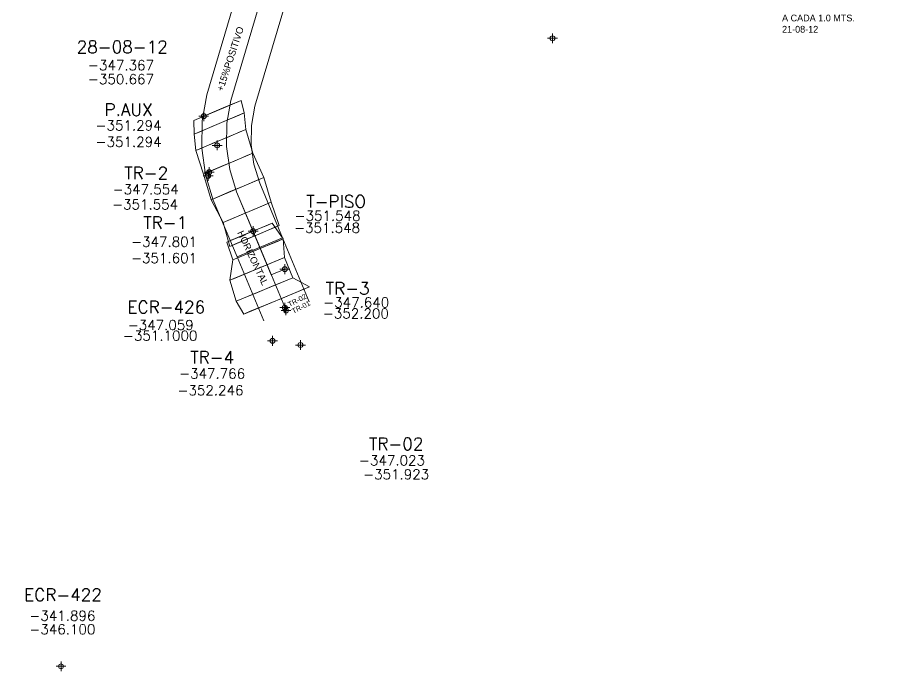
# Model space of a CAD drawing. Extents: x 0 to 99091, y -1812 to 13278.
# Drawn here: x 9455 to 9545, y 10061 to 10127.2 of the extents above; entities that cross this region are included whole.
import ezdxf
from ezdxf.enums import TextEntityAlignment as Align

# ---------------------------------------------------------------- set-up
doc = ezdxf.new("R2010")
doc.units = 0
doc.header["$MEASUREMENT"] = 0
doc.header["$PDMODE"] = 34
doc.header["$PDSIZE"] = 0.5
for name, color, linetype in [('abajo', 7, 'Continuous'), ('ACC-REB-4481-PROY', 7, 'Continuous'), ('arriba', 7, 'Continuous'), ('nom_dib', 7, 'Continuous'), ('R-370-9044-S-FIC', 86, 'Continuous'), ('R-440-9273-N-PROY', 232, 'Continuous'), ('sec', 7, 'Continuous')]:
    doc.layers.add(name, color=color, linetype=linetype)
doc.styles.add('ROMAND', font='ROMAND.SHX')
doc.styles.add('ROMANS', font='ROMANS.SHX', dxfattribs={"width": 2.5})

# ---------------------------------------------------------------- blocks, each defined once
blk = doc.blocks.new('F2')
at = {"lineweight": 0}
blk.add_point((0, 0), dxfattribs=at)
at = {"lineweight": 0, "style": 'ROMAND'}
for tag, height, p in [('NOMBRE', 1.25, (0.201, 6.617)), ('CIELO', 1, (0.136, 4.616)), ('PISO', 1, (0.136, 3.247))]:
    blk.add_attdef(tag, text='', height=height, dxfattribs=at).set_placement(p, align=Align.CENTER)
at = {"lineweight": 0, "style": 'ROMANS', "flags": 1}
for tag, p in [('MINA', (-0.074, -3.255)), ('LOCALIZACION', (-0.074, -4.928)), ('ESTRUCTURA', (-0.074, -6.618)), ('NIVEL', (-0.074, -8.29)), ('OBRA', (-0.074, -10.121)), ('FECHA', (-0.074, -11.793)), ('ATRAS', (-0.074, -13.483)), ('TOPOGRAFO', (2.675, -15.297))]:
    blk.add_attdef(tag, text='', height=1.25, dxfattribs=at).set_placement(p, align=Align.CENTER)

msp = doc.modelspace()

# ---------------------------------------------------------------- linework, layer by layer
at = {"color": 0, "linetype": 'Continuous', "lineweight": 0, "ltscale": 5, "elevation": -351.548, "flags": 128}
for points in [[(9480.681, 10101.122), (9477.16, 10109.54), (9476.468, 10111.79), (9476.135, 10114.12), (9476.17, 10116.48), (9476.574, 10118.79), (9479.828, 10129.71), (9479.866, 10129.84)], [(9482.042, 10101.69), (9480.681, 10101.122)]]:
    msp.add_lwpolyline(points, dxfattribs=at)
at = {"layer": 'abajo', "color": 0, "linetype": 'Continuous', "lineweight": 0, "ltscale": 5}
for points in [[(9477.613, 10118.789, -350.667), (9477.935, 10117.516, -350.752), (9478.097, 10115.851, -351.257), (9478.794, 10113.437, -351.621), (9479.936, 10110.995, -351.897), (9480.672, 10108.489, -351.968), (9481.46, 10106.114, -351.931)], [(9472.825, 10116.761, -350.667), (9472.87, 10115.372, -350.752), (9473.033, 10113.707, -351.257), (9473.821, 10111.331, -351.621), (9474.596, 10108.733, -351.897), (9475.791, 10106.422, -351.968), (9476.488, 10104.008, -351.931)], [(9480.782, 10106.356, -352.223), (9481.879, 10104.755, -352.358), (9482.013, 10102.864, -352.396), (9482.855, 10100.833, -352.42), (9484.538, 10099.907, -352.268)], [(9476.163, 10104.442, -352.223), (9476.798, 10102.649, -352.358), (9476.471, 10100.566, -352.396), (9477.128, 10098.458, -352.42), (9477.887, 10097.15, -352.268)]]:
    msp.add_polyline3d(points, dxfattribs=at)
at = {"layer": 'ACC-REB-4481-PROY', "color": 3, "linetype": 'Continuous', "lineweight": 0, "ltscale": 5, "flags": 128}
for points in [[(9479.916, 10096.467), (9477.207, 10102.956), (9474.807, 10108.688), (9474.021, 10111.242), (9473.632, 10113.961), (9473.673, 10116.715), (9474.136, 10119.364), (9477.432, 10130.424, -0.000047), (9477.432, 10130.424), (9492.252, 10180.124)], [(9484.53, 10098.393), (9481.82, 10104.883, 0.000238), (9481.819, 10104.885), (9479.513, 10110.392), (9478.915, 10112.338), (9478.638, 10114.279), (9478.667, 10116.245), (9479.012, 10118.216), (9482.224, 10128.996), (9497.044, 10178.696)]]:
    msp.add_lwpolyline(points, format="xyb", dxfattribs=at)
at = {"layer": 'ACC-REB-4481-PROY', "color": 1, "linetype": 'Continuous', "lineweight": 0, "ltscale": 5, "elevation": -346.95, "flags": 128}
msp.add_lwpolyline([(9482.223, 10097.43), (9479.513, 10103.92), (9477.16, 10109.54), (9476.468, 10111.79), (9476.135, 10114.12), (9476.17, 10116.48), (9476.574, 10118.79), (9479.828, 10129.71), (9494.648, 10179.41)], dxfattribs=at)
at = {"layer": 'ACC-REB-4481-PROY', "color": 3, "linetype": 'Continuous', "lineweight": 0, "ltscale": 5, "elevation": -346.95, "flags": 128}
msp.add_lwpolyline([(9481.819, 10104.885), (9477.207, 10102.955)], dxfattribs=at)
at = {"layer": 'arriba', "color": 0, "linetype": 'Continuous', "lineweight": 0, "ltscale": 5}
for points in [[(9477.613, 10118.789, -347.367), (9477.935, 10117.516, -347.052), (9478.097, 10115.851, -346.857), (9478.794, 10113.437, -346.721), (9479.936, 10110.995, -347.597), (9480.672, 10108.489, -347.568), (9481.46, 10106.114, -347.831)], [(9472.825, 10116.761, -347.367), (9472.87, 10115.372, -347.052), (9473.033, 10113.707, -346.857), (9473.821, 10111.331, -346.721), (9474.596, 10108.733, -347.597), (9475.791, 10106.422, -347.568), (9476.488, 10104.008, -347.831)], [(9480.782, 10106.356, -347.723), (9481.879, 10104.755, -347.758), (9482.013, 10102.864, -348.196), (9482.855, 10100.833, -347.82), (9484.538, 10099.907, -347.768)], [(9476.163, 10104.442, -347.723), (9476.798, 10102.649, -347.758), (9476.471, 10100.566, -348.196), (9477.128, 10098.458, -347.82), (9477.887, 10097.15, -347.768)]]:
    msp.add_polyline3d(points, dxfattribs=at)
at = {"layer": 'sec', "color": 0, "linetype": 'Continuous', "lineweight": 0, "ltscale": 5}
for points in [[(9472.825, 10116.761, -350.667), (9477.613, 10118.789, -350.667), (9477.613, 10118.789, -348.753), (9477.135, 10118.586, -347.783), (9475.818, 10118.029, -347.367), (9474.621, 10117.522, -347.367), (9473.304, 10116.964, -347.783), (9472.825, 10116.761, -348.753), (9472.825, 10116.761, -350.667)], [(9472.87, 10115.372, -350.752), (9477.935, 10117.516, -350.752), (9477.935, 10117.516, -348.606), (9477.429, 10117.302, -347.518), (9476.036, 10116.712, -347.052), (9474.77, 10116.176, -347.052), (9473.377, 10115.586, -347.518), (9472.87, 10115.372, -348.606), (9472.87, 10115.372, -350.752)], [(9473.033, 10113.707, -351.257), (9478.097, 10115.851, -351.257), (9478.097, 10115.851, -348.705), (9477.591, 10115.637, -347.411), (9476.198, 10115.047, -346.857), (9474.932, 10114.511, -346.857), (9473.539, 10113.921, -347.411), (9473.033, 10113.707, -348.705), (9473.033, 10113.707, -351.257)], [(9473.821, 10111.331, -351.621), (9478.794, 10113.437, -351.621), (9478.794, 10113.437, -348.779), (9478.296, 10113.227, -347.338), (9476.929, 10112.647, -346.721), (9475.686, 10112.121, -346.721), (9474.318, 10111.542, -347.338), (9473.821, 10111.331, -348.779), (9473.821, 10111.331, -351.621)], [(9474.596, 10108.733, -351.897), (9479.936, 10110.995, -351.897), (9479.936, 10110.995, -349.403), (9479.402, 10110.769, -348.139), (9477.934, 10110.147, -347.597), (9476.598, 10109.582, -347.597), (9475.13, 10108.96, -348.139), (9474.596, 10108.733, -349.403), (9474.596, 10108.733, -351.897)], [(9475.791, 10106.422, -351.968), (9480.672, 10108.489, -351.968), (9480.672, 10108.489, -349.416), (9480.184, 10108.282, -348.122), (9478.842, 10107.714, -347.568), (9477.622, 10107.197, -347.568), (9476.279, 10106.629, -348.122), (9475.791, 10106.422, -349.416), (9475.791, 10106.422, -351.968)], [(9476.163, 10104.442, -352.223), (9480.782, 10106.356, -352.223), (9480.782, 10106.356, -349.613), (9480.32, 10106.165, -348.29), (9479.05, 10105.638, -347.723), (9477.895, 10105.16, -347.723), (9476.625, 10104.633, -348.29), (9476.163, 10104.442, -349.613), (9476.163, 10104.442, -352.223)], [(9476.488, 10104.008, -351.931), (9481.46, 10106.114, -351.931), (9481.46, 10106.114, -349.553), (9480.963, 10105.903, -348.348), (9479.596, 10105.324, -347.831), (9478.353, 10104.798, -347.831), (9476.985, 10104.219, -348.348), (9476.488, 10104.008, -349.553), (9476.488, 10104.008, -351.931)], [(9476.798, 10102.649, -352.358), (9481.879, 10104.755, -352.358), (9481.879, 10104.755, -349.69), (9481.371, 10104.545, -348.337), (9479.973, 10103.966, -347.758), (9478.703, 10103.439, -347.758), (9477.306, 10102.86, -348.337), (9476.798, 10102.649, -349.69), (9476.798, 10102.649, -352.358)], [(9476.471, 10100.566, -352.396), (9482.013, 10102.864, -352.396), (9482.013, 10102.864, -349.96), (9481.459, 10102.634, -348.725), (9479.935, 10102.002, -348.196), (9478.549, 10101.428, -348.196), (9477.025, 10100.796, -348.725), (9476.471, 10100.566, -349.96), (9476.471, 10100.566, -352.396)], [(9477.128, 10098.458, -352.42), (9482.855, 10100.833, -352.42), (9482.855, 10100.833, -349.752), (9482.282, 10100.595, -348.399), (9480.707, 10099.942, -347.82), (9479.276, 10099.349, -347.82), (9477.701, 10098.696, -348.399), (9477.128, 10098.458, -349.752), (9477.128, 10098.458, -352.42)], [(9477.887, 10097.15, -352.268), (9484.538, 10099.907, -352.268), (9484.538, 10099.907, -349.658), (9483.873, 10099.632, -348.335), (9482.044, 10098.873, -347.768), (9480.381, 10098.184, -347.768), (9478.552, 10097.426, -348.335), (9477.887, 10097.15, -349.658), (9477.887, 10097.15, -352.268)]]:
    msp.add_polyline3d(points, dxfattribs=at)

# ---------------------------------------------------------------- block references
at = {"color": 0, "linetype": 'Continuous', "lineweight": 0, "ltscale": 5}
ref = msp.add_blockref('F2', (9478.842, 10105.552, -347.723), dxfattribs=at)
ref.add_attrib('NOMBRE', 'TOPE', dxfattribs={"lineweight": 0, "height": 1.25, "style": 'ROMAND'}).set_placement((9419.106, 10123.843, -347.723), align=Align.CENTER)
ref.add_attrib('CIELO', '-347.723', dxfattribs={"lineweight": 0, "height": 1, "style": 'ROMAND'}).set_placement((9419.178, 10122.136, -347.723), align=Align.CENTER)
ref.add_attrib('PISO', '-352.223', dxfattribs={"lineweight": 0, "height": 1, "style": 'ROMAND'}).set_placement((9418.829, 10120.159, -347.723), align=Align.CENTER)
ref = msp.add_blockref('F2', (9473.838, 10117.19, -347.367), dxfattribs=at)
ref.add_attrib('NOMBRE', '28-08-12', dxfattribs={"lineweight": 0, "height": 1.25, "style": 'ROMAND'}).set_placement((9465.584, 10123.588, -347.367), align=Align.CENTER)
ref.add_attrib('CIELO', '-347.367', dxfattribs={"lineweight": 0, "height": 1, "style": 'ROMAND'}).set_placement((9465.456, 10121.855, -347.367), align=Align.CENTER)
ref.add_attrib('PISO', '-350.667', dxfattribs={"lineweight": 0, "height": 1, "style": 'ROMAND'}).set_placement((9465.456, 10120.443, -347.367), align=Align.CENTER)
ref = msp.add_blockref('F2', (9475.207, 10114.234, -351.294), dxfattribs=at)
ref.add_attrib('NOMBRE', 'P.AUX', dxfattribs={"lineweight": 0, "height": 1.25, "style": 'ROMAND'}).set_placement((9466.227, 10117.234, -351.294), align=Align.CENTER)
ref.add_attrib('CIELO', '-351.294', dxfattribs={"lineweight": 0, "height": 1, "style": 'ROMAND'}).set_placement((9466.227, 10115.758, -351.294), align=Align.CENTER)
ref.add_attrib('PISO', '-351.294', dxfattribs={"lineweight": 0, "height": 1, "style": 'ROMAND'}).set_placement((9466.227, 10114.089, -351.294), align=Align.CENTER)
ref = msp.add_blockref('F2', (9474.397, 10111.524, -347.554), dxfattribs=at)
ref.add_attrib('NOMBRE', 'TR-2', dxfattribs={"lineweight": 0, "height": 1.25, "style": 'ROMAND'}).set_placement((9468.015, 10110.807, -347.554), align=Align.CENTER)
ref.add_attrib('CIELO', '-347.554', dxfattribs={"lineweight": 0, "height": 1, "style": 'ROMAND'}).set_placement((9467.959, 10109.282, -347.554), align=Align.CENTER)
ref.add_attrib('PISO', '-351.554', dxfattribs={"lineweight": 0, "height": 1, "style": 'ROMAND'}).set_placement((9467.902, 10107.756, -347.554), align=Align.CENTER)
ref = msp.add_blockref('F2', (9474.285, 10111.149, -347.801), dxfattribs=at)
ref.add_attrib('NOMBRE', 'TR-1', dxfattribs={"lineweight": 0, "height": 1.25, "style": 'ROMAND'}).set_placement((9469.938, 10105.779, -347.801), align=Align.CENTER)
ref.add_attrib('CIELO', '-347.801', dxfattribs={"lineweight": 0, "height": 1, "style": 'ROMAND'}).set_placement((9469.825, 10103.971, -347.801), align=Align.CENTER)
ref.add_attrib('PISO', '-351.601', dxfattribs={"lineweight": 0, "height": 1, "style": 'ROMAND'}).set_placement((9469.823, 10102.318, -347.801), align=Align.CENTER)
ref = msp.add_blockref('F2', (9482.042, 10101.69, -351.548), dxfattribs=at)
ref.add_attrib('NOMBRE', 'T-PISO', dxfattribs={"lineweight": 0, "height": 1.25, "style": 'ROMAND'}).set_placement((9487.245, 10107.928, -351.548), align=Align.CENTER)
ref.add_attrib('CIELO', '-351.548', dxfattribs={"lineweight": 0, "height": 1, "style": 'ROMAND'}).set_placement((9486.378, 10106.603, -351.548), align=Align.CENTER)
ref.add_attrib('PISO', '-351.548', dxfattribs={"lineweight": 0, "height": 1, "style": 'ROMAND'}).set_placement((9486.327, 10105.38, -351.548), align=Align.CENTER)
ref = msp.add_blockref('F2', (9482.166, 10097.52, -347.64), dxfattribs=at)
ref.add_attrib('NOMBRE', 'TR-3', dxfattribs={"lineweight": 0, "height": 1.25, "style": 'ROMAND'}).set_placement((9488.412, 10099.123, -347.64), align=Align.CENTER)
ref.add_attrib('CIELO', '-347.640', dxfattribs={"lineweight": 0, "height": 1, "style": 'ROMAND'}).set_placement((9489.279, 10097.824, -347.64), align=Align.CENTER)
ref.add_attrib('PISO', '-352.200', dxfattribs={"lineweight": 0, "height": 1, "style": 'ROMAND'}).set_placement((9489.243, 10096.705, -347.64), align=Align.CENTER)
at = {"color": 0, "linetype": 'Continuous', "lineweight": 0}
ref = msp.add_blockref('F2', (9480.806, 10094.439, -347.059), dxfattribs=at)
ref.add_attrib('NOMBRE', 'ECR-426', dxfattribs={"lineweight": 0, "height": 1.25, "style": 'ROMAND'}).set_placement((9470.05, 10097.231, -347.059), align=Align.CENTER)
ref.add_attrib('CIELO', '-347.059', dxfattribs={"lineweight": 0, "height": 1, "style": 'ROMAND'}).set_placement((9469.484, 10095.536, -347.059), align=Align.CENTER)
ref.add_attrib('PISO', '-351.1000', dxfattribs={"lineweight": 0, "height": 1, "style": 'ROMAND'}).set_placement((9469.428, 10094.463, -347.059), align=Align.CENTER)
at = {"color": 0, "linetype": 'Continuous', "lineweight": 0, "ltscale": 5}
ref = msp.add_blockref('F2', (9482.048, 10097.802, -347.766), dxfattribs=at)
ref.add_attrib('NOMBRE', 'TR-4', dxfattribs={"lineweight": 0, "height": 1.25, "style": 'ROMAND'}).set_placement((9474.686, 10092.146, -347.766), align=Align.CENTER)
ref.add_attrib('CIELO', '-347.766', dxfattribs={"lineweight": 0, "height": 1, "style": 'ROMAND'}).set_placement((9474.686, 10090.621, -347.766), align=Align.CENTER)
ref.add_attrib('PISO', '-352.246', dxfattribs={"lineweight": 0, "height": 1, "style": 'ROMAND'}).set_placement((9474.517, 10088.926, -347.766), align=Align.CENTER)
ref = msp.add_blockref('F2', (9483.626, 10094.012, -347.023), dxfattribs=at)
ref.add_attrib('NOMBRE', 'TR-02', dxfattribs={"lineweight": 0, "height": 1.25, "style": 'ROMAND'}).set_placement((9493.321, 10083.377, -347.023), align=Align.CENTER)
ref.add_attrib('CIELO', '-347.023', dxfattribs={"lineweight": 0, "height": 1, "style": 'ROMAND'}).set_placement((9492.897, 10081.823, -347.023), align=Align.CENTER)
ref.add_attrib('PISO', '-351.923', dxfattribs={"lineweight": 0, "height": 1, "style": 'ROMAND'}).set_placement((9493.321, 10080.411, -347.023), align=Align.CENTER)
at = {"color": 0, "linetype": 'Continuous', "lineweight": 0}
msp.add_blockref('F2', (9459.388, 10061.469, -341.896), dxfattribs=at).add_auto_attribs({'NOMBRE': 'ECR-422', 'CIELO': '-341.896', 'PISO': '-346.100'})
at = {"layer": 'R-370-9044-S-FIC', "color": 6, "linetype": 'Continuous', "lineweight": 0}
ref = msp.add_blockref('F2', (9509.147, 10125.083, -350.979), dxfattribs=at)
ref.add_attrib('NOMBRE', 'TN-X4', dxfattribs={"layer": '0', "lineweight": 0, "height": 1.25, "style": 'ROMAND'}).set_placement((9496.997, 10133.278, -350.979), align=Align.CENTER)
ref.add_attrib('CIELO', '-350.979', dxfattribs={"layer": '0', "lineweight": 0, "height": 1, "style": 'ROMAND'}).set_placement((9496.887, 10131.407, -350.979), align=Align.CENTER)
ref.add_attrib('PISO', '-356.098', dxfattribs={"layer": '0', "lineweight": 0, "height": 1, "style": 'ROMAND'}).set_placement((9496.997, 10129.646, -350.979), align=Align.CENTER)

# ---------------------------------------------------------------- texts
at = {"layer": 'ACC-REB-4481-PROY', "color": 0, "linetype": 'Continuous', "lineweight": 0, "ltscale": 5, "attachment_point": 1}
for s, insert, char_height, width, rotation in [('+15%POSITIVO', (9475.119, 10119.873), 0.69643, 11.30993, 71.78564), ('HORIZONTAL', (9477.844, 10105.693), 0.6964, 15.2014, 295.28488)]:
    msp.add_mtext(s, dxfattribs=dict(at, insert=insert, char_height=char_height, width=width, rotation=rotation))
at = {"layer": 'nom_dib', "color": 0, "linetype": 'Continuous', "lineweight": 0, "ltscale": 5, "char_height": 0.5184, "width": 1.18911, "attachment_point": 1, "rotation": 27.32435}
for s, insert in [('TR-02', (9482.295, 10098.313)), ('TR-01', (9482.687, 10097.625))]:
    msp.add_mtext(s, dxfattribs=dict(at, insert=insert))
at = {"layer": 'R-440-9273-N-PROY', "color": 0, "linetype": 'Continuous', "lineweight": 0, "ltscale": 5, "insert": (9532.395, 10129.761), "char_height": 0.68431, "width": 20.2471, "attachment_point": 1}
msp.add_mtext('DETALLES DE RPA. ACC 1 9-\\PA PARTIR DE TR-02\\PA CADA 1.0 MTS.\\P21-08-12', dxfattribs=at)

doc.saveas('drawing.dxf')
